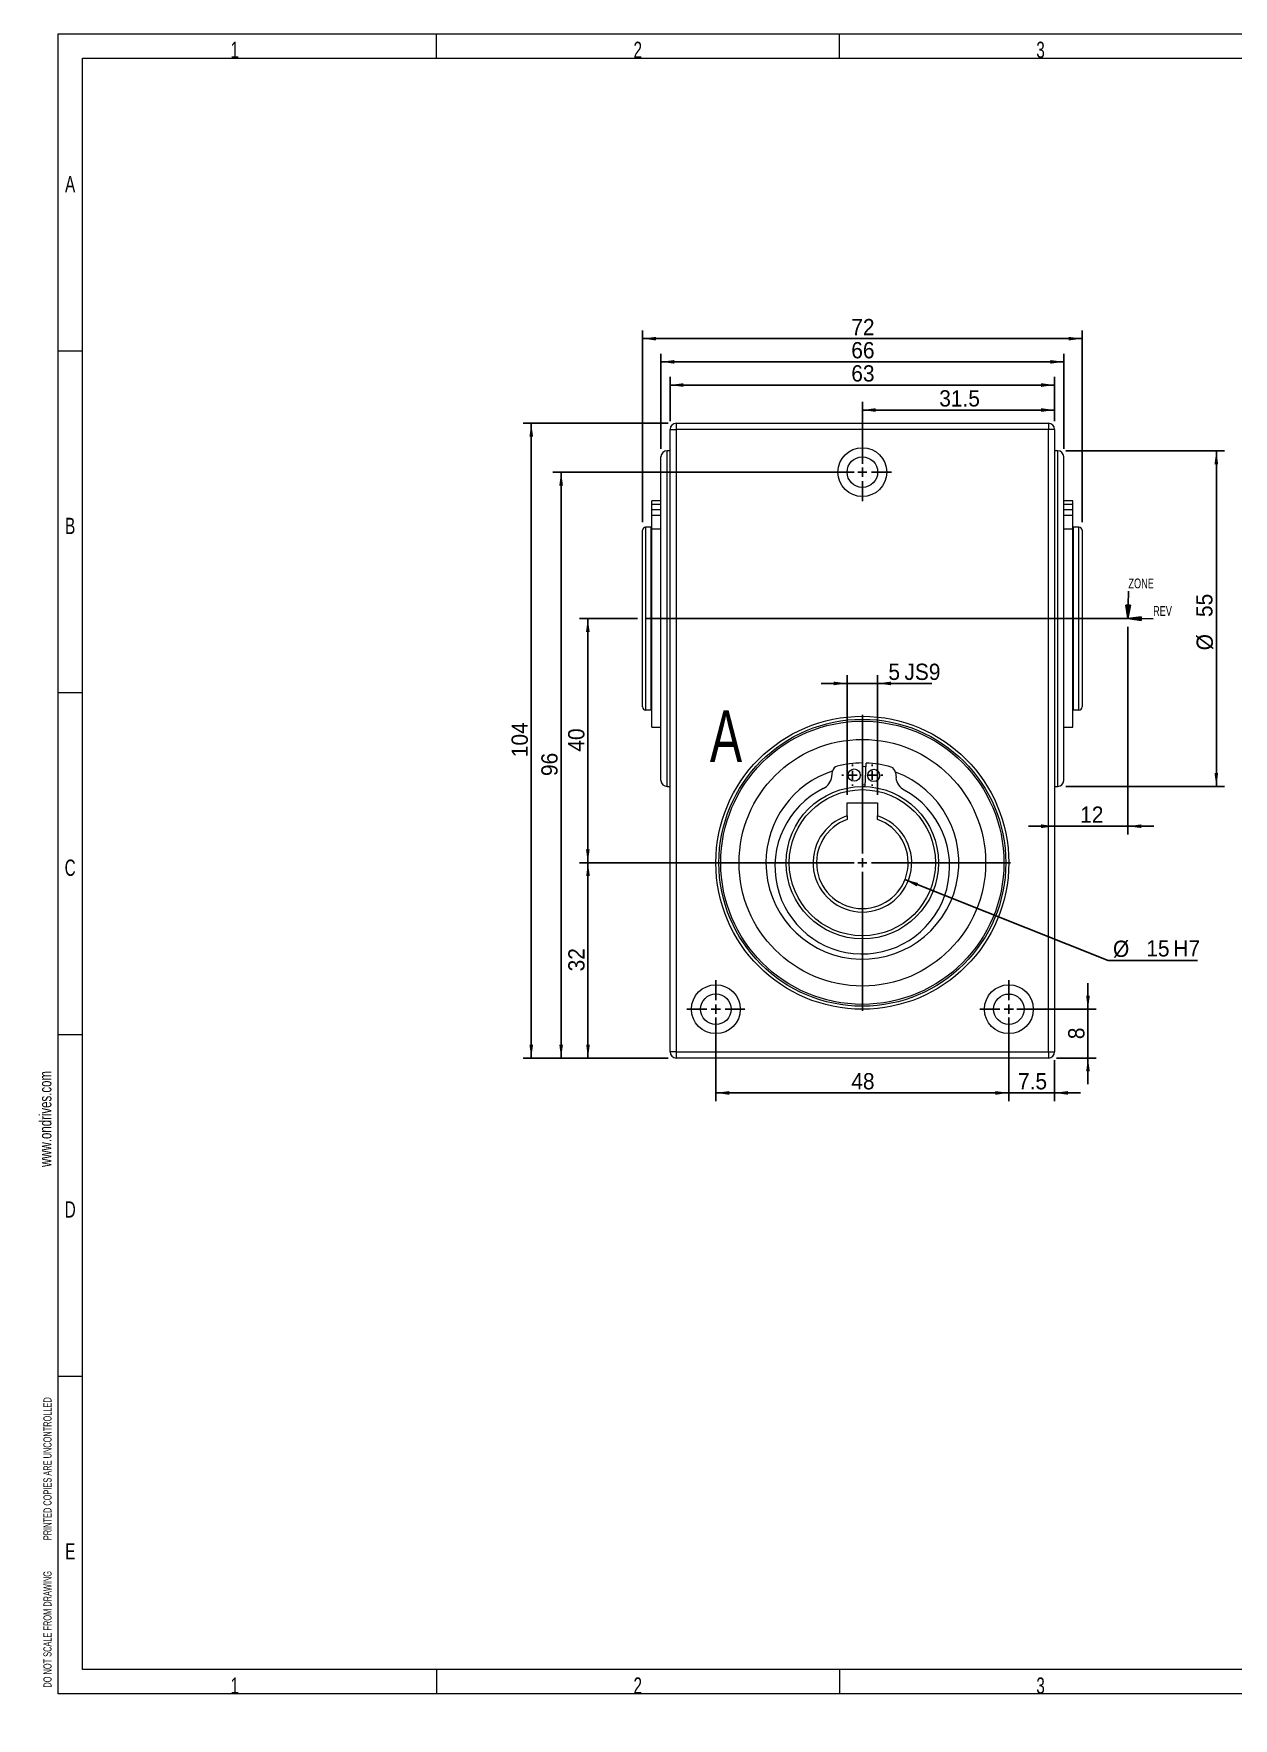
# Model space of a CAD drawing. Header units: millimetres. Extents: x -56 to 182, y 0 to 146.
# Drawn here: x 0 to 14.74, y 0 to 20.7 of the extents above; entities that cross this region are included whole.
import ezdxf

# ---------------------------------------------------------------- set-up
doc = ezdxf.new("R2010")
doc.units = ezdxf.units.MM
for name, color, linetype in [('DRAWING', 7, 'Continuous'), ('FORMAT', 7, 'Continuous'), ('SLD-0', 7, 'Continuous')]:
    doc.layers.add(name, color=color, linetype=linetype)
doc.styles.add('SLDTEXTSTYLE0', font='TXT', dxfattribs={"width": 0.7})
doc.styles.add('SLDTEXTSTYLE3', font='TXT', dxfattribs={"width": 0.96})
doc.styles.add('SLDTEXTSTYLE6', font='TXT', dxfattribs={"width": 0.595259})
doc.dimstyles.new('SLDDIMSTYLE0', dxfattribs={"dimtxt": 0.2, "dimasz": 0.3302, "dimexe": 0, "dimexo": 0.0625, "dimgap": 0.05, "dimtad": 1, "dimdec": 0, "dimlfac": 1.333333, "dimrnd": 1e-09, "dimzin": 12, "dimdsep": 46, "dimtxsty": 'SLDTEXTSTYLE0', "dimblk1": 'NONE', "dimblk2": 'NONE', "dimsah": 1, "dimcen": 0.09, "dimadec": 0, "dimazin": 3, "dimtfac": 1, "dimtdec": 3, "dimtofl": 0, "dimtmove": 0, "dimatfit": 3, "dimldrblk": 'NONE', "dimfxl": 0, "dimfrac": 2, "dimtolj": 1, "dimtzin": 12, "dimarcsym": 0})
doc.dimstyles.new('SLDDIMSTYLE1', dxfattribs={"dimtxt": 0.2, "dimasz": 0.3302, "dimexe": 0, "dimexo": 0.0625, "dimgap": 0.05, "dimtad": 1, "dimdec": 0, "dimlfac": 1.333333, "dimrnd": 1e-09, "dimzin": 12, "dimdsep": 46, "dimtxsty": 'SLDTEXTSTYLE0', "dimblk1": 'NONE', "dimblk2": 'NONE', "dimsah": 1, "dimcen": 0, "dimadec": 0, "dimazin": 3, "dimtfac": 1, "dimtdec": 3, "dimtmove": 0, "dimatfit": 3, "dimldrblk": 'NONE', "dimfxl": 0, "dimfrac": 2, "dimtolj": 1, "dimtzin": 12, "dimarcsym": 0})
doc.dimstyles.new('SLDDIMSTYLE2', dxfattribs={"dimtxt": 0.2, "dimasz": 0.3302, "dimexe": 0, "dimexo": 0.0625, "dimgap": 0.05, "dimtad": 1, "dimdec": 1, "dimlfac": 1.333333, "dimrnd": 1e-09, "dimdsep": 46, "dimtxsty": 'SLDTEXTSTYLE0', "dimblk1": 'NONE', "dimblk2": 'NONE', "dimsah": 1, "dimcen": 0.09, "dimadec": 0, "dimazin": 2, "dimtfac": 1, "dimtdec": 3, "dimtofl": 0, "dimtmove": 0, "dimatfit": 3, "dimldrblk": 'NONE', "dimfxl": 0, "dimfrac": 2, "dimtolj": 1, "dimtzin": 12, "dimarcsym": 0})
doc.dimstyles.new('SLDDIMSTYLE3', dxfattribs={"dimtxt": 0.2, "dimasz": 0.3302, "dimexe": 0, "dimexo": 0.0625, "dimgap": 0.05, "dimtad": 1, "dimdec": 1, "dimlfac": 1.333333, "dimrnd": 1e-09, "dimzin": 12, "dimdsep": 46, "dimtxsty": 'SLDTEXTSTYLE0', "dimblk1": 'NONE', "dimblk2": 'NONE', "dimsah": 1, "dimcen": 0.09, "dimadec": 0, "dimazin": 3, "dimtfac": 1, "dimtdec": 3, "dimtofl": 0, "dimtmove": 0, "dimatfit": 3, "dimldrblk": 'NONE', "dimfxl": 0, "dimfrac": 2, "dimtolj": 1, "dimtzin": 12, "dimarcsym": 0})

# ---------------------------------------------------------------- blocks, each defined once
blk = doc.blocks.new('SW_CENTERMARKSYMBOL_7')
at = {"layer": 'DRAWING'}
for p, q in [((-0.15, 0), (-0.175, 0)), ((0, 0), (-0.075, 0)), ((0, 0.15), (0, 0.175)), ((0, 0), (0, 0.075)), ((0, 0), (0, -0.075)), ((0, 0), (0.075, 0)), ((0.15, 0), (0.175, 0)), ((0, -0.15), (0, -0.175))]:
    blk.add_line(p, q, dxfattribs=at)
blk = doc.blocks.new('SW_CENTERMARKSYMBOL_8')
at = {"layer": 'DRAWING'}
for p, q in [((-0.15, 0), (-0.175, 0)), ((0, 0), (-0.075, 0)), ((0, 0.15), (0, 0.175)), ((0, 0), (0, 0.075)), ((0, 0), (0, -0.075)), ((0, 0), (0.075, 0)), ((0.15, 0), (0.175, 0)), ((0, -0.15), (0, -0.175))]:
    blk.add_line(p, q, dxfattribs=at)
blk = doc.blocks.new('SW_CENTERMARKSYMBOL_11')
at = {"layer": 'DRAWING'}
for p, q in [((0, 0.15), (0, 0.475)), ((-0.15, 0), (-0.475, 0)), ((0, 0), (-0.075, 0)), ((0, 0), (0, 0.075)), ((0, 0), (0, -0.075)), ((0, 0), (0.075, 0)), ((0.15, 0), (0.475, 0)), ((0, -0.15), (0, -0.475))]:
    blk.add_line(p, q, dxfattribs=at)
blk = doc.blocks.new('SW_CENTERMARKSYMBOL_9')
at = {"layer": 'DRAWING'}
for p, q in [((0, 0.15), (0, 0.475)), ((-0.15, 0), (-0.475, 0)), ((0, 0), (-0.075, 0)), ((0, 0), (0, 0.075)), ((0, 0), (0, -0.075)), ((0, 0), (0.075, 0)), ((0.15, 0), (0.475, 0)), ((0, -0.15), (0, -0.475))]:
    blk.add_line(p, q, dxfattribs=at)
blk = doc.blocks.new('SW_CENTERMARKSYMBOL_10')
at = {"layer": 'DRAWING'}
for p, q in [((0, 0.15), (0, 0.475)), ((-0.15, 0), (-0.475, 0)), ((0, 0), (-0.075, 0)), ((0, 0), (0, 0.075)), ((0, 0), (0, -0.075)), ((0, 0), (0.075, 0)), ((0.15, 0), (0.475, 0)), ((0, -0.15), (0, -0.475))]:
    blk.add_line(p, q, dxfattribs=at)
blk = doc.blocks.new('SW_NOTE_0_4')
at = {"layer": 'FORMAT', "color": 0, "insert": (0, 0.206), "char_height": 0.16, "attachment_point": 1, "style": 'SLDTEXTSTYLE0'}
blk.add_mtext('ZONE', dxfattribs=at)
blk = doc.blocks.new('SW_NOTE_0_5')
at = {"layer": 'FORMAT', "color": 0, "insert": (0, 0.206), "char_height": 0.16, "attachment_point": 1, "style": 'SLDTEXTSTYLE0'}
blk.add_mtext('REV', dxfattribs=at)
blk = doc.blocks.new('SW_CENTERMARKSYMBOL_6')
at = {"layer": 'DRAWING'}
for p, q in [((0, 0.15), (0, 2.425)), ((-0.15, 0), (-2.425, 0)), ((0, 0), (-0.075, 0)), ((0, 0), (0, 0.075)), ((0, 0), (0, -0.075)), ((0, 0), (0.075, 0)), ((0.15, 0), (2.425, 0)), ((0, -0.15), (0, -2.425))]:
    blk.add_line(p, q, dxfattribs=at)
blk = doc.blocks.new('_D_1')
at = {"layer": 'DRAWING'}
for p, q in [((16.881, 14.938), (15.782, 14.938)), ((18.92, 13.789), (16.881, 14.938))]:
    blk.add_line(p, q, dxfattribs=at)
blk.add_solid([(18.92, 13.789), (18.787, 13.89), (18.765, 13.85)], dxfattribs=at)
at = {"layer": 'DRAWING', "char_height": 0.2, "attachment_point": 1, "style": 'SLDTEXTSTYLE3'}
for s, insert in [('%%c', (15.682, 15.181)), ('15', (16.091, 15.186)), ('H7', (16.424, 15.186))]:
    blk.add_mtext(s, dxfattribs=dict(at, insert=insert))
blk = doc.blocks.new('_None')
blk = doc.blocks.new('_D_12')
at = {"layer": 'DRAWING'}
for p, q in [((13.445, 13.413), (13.445, 10.861)), ((12.545, 10.961), (12.225, 10.961)), ((13.445, 10.961), (12.545, 10.961)), ((13.445, 10.961), (13.765, 10.961))]:
    blk.add_line(p, q, dxfattribs=at)
for points in [[(12.545, 10.961), (12.38, 10.984), (12.38, 10.939)], [(13.445, 10.961), (13.61, 10.939), (13.61, 10.984)]]:
    blk.add_solid(points, dxfattribs=at)
at = {"layer": 'DRAWING', "insert": (12.86, 11.204), "char_height": 0.2, "attachment_point": 1, "style": 'SLDTEXTSTYLE3'}
blk.add_mtext('12', dxfattribs=at)
blk = doc.blocks.new('_D_13')
at = {"layer": 'DRAWING'}
for p, q in [((7.42, 13.513), (6.709, 13.513)), ((6.809, 10.513), (6.809, 13.513)), ((10.083, 10.513), (6.709, 10.513))]:
    blk.add_line(p, q, dxfattribs=at)
for points in [[(6.809, 13.513), (6.787, 13.348), (6.832, 13.348)], [(6.809, 10.513), (6.832, 10.678), (6.787, 10.678)]]:
    blk.add_solid(points, dxfattribs=at)
at = {"layer": 'DRAWING', "insert": (6.567, 11.878), "char_height": 0.2, "attachment_point": 1, "rotation": 90, "style": 'SLDTEXTSTYLE3'}
blk.add_mtext('40', dxfattribs=at)
blk = doc.blocks.new('_D_14')
at = {"layer": 'DRAWING'}
for p, q in [((10.083, 10.513), (6.711, 10.513)), ((6.811, 8.113), (6.811, 10.513)), ((7.795, 8.113), (6.711, 8.113))]:
    blk.add_line(p, q, dxfattribs=at)
for points in [[(6.811, 10.513), (6.789, 10.348), (6.834, 10.348)], [(6.811, 8.113), (6.834, 8.278), (6.789, 8.278)]]:
    blk.add_solid(points, dxfattribs=at)
at = {"layer": 'DRAWING', "insert": (6.569, 9.178), "char_height": 0.2, "attachment_point": 1, "rotation": 90, "style": 'SLDTEXTSTYLE3'}
blk.add_mtext('32', dxfattribs=at)
blk = doc.blocks.new('_D_15')
at = {"layer": 'DRAWING'}
for p, q in [((8.383, 8.613), (8.383, 7.585)), ((11.983, 8.613), (11.983, 7.585)), ((8.383, 7.685), (11.983, 7.685))]:
    blk.add_line(p, q, dxfattribs=at)
for points in [[(8.383, 7.685), (8.548, 7.662), (8.548, 7.707)], [(11.983, 7.685), (11.818, 7.707), (11.818, 7.662)]]:
    blk.add_solid(points, dxfattribs=at)
at = {"layer": 'DRAWING', "insert": (10.047, 7.928), "char_height": 0.2, "attachment_point": 1, "style": 'SLDTEXTSTYLE3'}
blk.add_mtext('48', dxfattribs=at)
blk = doc.blocks.new('_D_16')
at = {"layer": 'DRAWING'}
for p, q in [((11.983, 8.613), (11.983, 7.585)), ((12.545, 8.088), (12.545, 7.585)), ((11.983, 7.685), (11.663, 7.685)), ((12.545, 7.685), (11.983, 7.685)), ((12.545, 7.685), (12.865, 7.685))]:
    blk.add_line(p, q, dxfattribs=at)
for points in [[(11.983, 7.685), (11.818, 7.707), (11.818, 7.662)], [(12.545, 7.685), (12.71, 7.662), (12.71, 7.707)]]:
    blk.add_solid(points, dxfattribs=at)
at = {"layer": 'DRAWING', "insert": (12.096, 7.928), "char_height": 0.2, "attachment_point": 1, "style": 'SLDTEXTSTYLE3'}
blk.add_mtext('7.5', dxfattribs=at)
blk = doc.blocks.new('_D_17')
at = {"layer": 'DRAWING'}
for p, q in [((12.955, 8.713), (12.955, 9.033)), ((12.083, 8.713), (13.055, 8.713)), ((12.955, 8.113), (12.955, 8.713)), ((12.57, 8.113), (13.055, 8.113)), ((12.955, 8.113), (12.955, 7.793))]:
    blk.add_line(p, q, dxfattribs=at)
for points in [[(12.955, 8.713), (12.978, 8.878), (12.933, 8.878)], [(12.955, 8.113), (12.933, 7.948), (12.978, 7.948)]]:
    blk.add_solid(points, dxfattribs=at)
at = {"layer": 'DRAWING', "insert": (12.712, 8.345), "char_height": 0.2, "attachment_point": 1, "rotation": 90, "style": 'SLDTEXTSTYLE3'}
blk.add_mtext('8', dxfattribs=at)
blk = doc.blocks.new('_D_18')
at = {"layer": 'DRAWING'}
for p, q in [((10.183, 15.413), (10.183, 16.176)), ((12.545, 15.938), (12.545, 16.176)), ((10.183, 16.076), (12.545, 16.076))]:
    blk.add_line(p, q, dxfattribs=at)
for points in [[(10.183, 16.076), (10.348, 16.053), (10.348, 16.098)], [(12.545, 16.076), (12.38, 16.098), (12.38, 16.053)]]:
    blk.add_solid(points, dxfattribs=at)
at = {"layer": 'DRAWING', "insert": (11.128, 16.319), "char_height": 0.2, "attachment_point": 1, "style": 'SLDTEXTSTYLE3'}
blk.add_mtext('31.5', dxfattribs=at)
blk = doc.blocks.new('_D_19')
at = {"layer": 'DRAWING'}
for p, q in [((7.483, 14.698), (7.483, 17.053)), ((12.883, 14.698), (12.883, 17.053)), ((7.483, 16.953), (12.883, 16.953))]:
    blk.add_line(p, q, dxfattribs=at)
for points in [[(7.483, 16.953), (7.648, 16.93), (7.648, 16.975)], [(12.883, 16.953), (12.718, 16.975), (12.718, 16.93)]]:
    blk.add_solid(points, dxfattribs=at)
at = {"layer": 'DRAWING', "insert": (10.047, 17.195), "char_height": 0.2, "attachment_point": 1, "style": 'SLDTEXTSTYLE3'}
blk.add_mtext('72', dxfattribs=at)
blk = doc.blocks.new('_D_20')
at = {"layer": 'DRAWING'}
for p, q in [((7.708, 15.6), (7.708, 16.768)), ((12.658, 15.6), (12.658, 16.768)), ((7.708, 16.668), (12.658, 16.668))]:
    blk.add_line(p, q, dxfattribs=at)
for points in [[(7.708, 16.668), (7.873, 16.645), (7.873, 16.69)], [(12.658, 16.668), (12.493, 16.69), (12.493, 16.645)]]:
    blk.add_solid(points, dxfattribs=at)
at = {"layer": 'DRAWING', "insert": (10.047, 16.911), "char_height": 0.2, "attachment_point": 1, "style": 'SLDTEXTSTYLE3'}
blk.add_mtext('66', dxfattribs=at)
blk = doc.blocks.new('_D_21')
at = {"layer": 'DRAWING'}
for p, q in [((7.82, 15.938), (7.82, 16.483)), ((7.82, 16.383), (12.545, 16.383)), ((12.545, 15.938), (12.545, 16.483))]:
    blk.add_line(p, q, dxfattribs=at)
for points in [[(7.82, 16.383), (7.985, 16.36), (7.985, 16.405)], [(12.545, 16.383), (12.38, 16.405), (12.38, 16.36)]]:
    blk.add_solid(points, dxfattribs=at)
at = {"layer": 'DRAWING', "insert": (10.047, 16.626), "char_height": 0.2, "attachment_point": 1, "style": 'SLDTEXTSTYLE3'}
blk.add_mtext('63', dxfattribs=at)
blk = doc.blocks.new('_D_22')
at = {"layer": 'DRAWING'}
for p, q in [((10.705, 10.305), (13.204, 9.313)), ((13.204, 9.313), (14.303, 9.313))]:
    blk.add_line(p, q, dxfattribs=at)
blk.add_solid([(10.705, 10.305), (10.85, 10.223), (10.867, 10.265)], dxfattribs=at)
at = {"layer": 'DRAWING', "char_height": 0.2, "attachment_point": 1, "style": 'SLDTEXTSTYLE3'}
for s, insert in [('%%c', (13.263, 9.556)), ('15', (13.672, 9.561)), ('H7', (14.005, 9.561))]:
    blk.add_mtext(s, dxfattribs=dict(at, insert=insert))
blk = doc.blocks.new('_D_23')
at = {"layer": 'DRAWING'}
for p, q in [((7.795, 15.913), (6.014, 15.913)), ((6.114, 15.913), (6.114, 8.113)), ((7.795, 8.113), (6.014, 8.113))]:
    blk.add_line(p, q, dxfattribs=at)
for points in [[(6.114, 15.913), (6.092, 15.748), (6.137, 15.748)], [(6.114, 8.113), (6.137, 8.278), (6.092, 8.278)]]:
    blk.add_solid(points, dxfattribs=at)
at = {"layer": 'DRAWING', "insert": (5.872, 11.81), "char_height": 0.2, "attachment_point": 1, "rotation": 90, "style": 'SLDTEXTSTYLE3'}
blk.add_mtext('104', dxfattribs=at)
blk = doc.blocks.new('_D_24')
at = {"layer": 'DRAWING'}
for p, q in [((10.083, 15.313), (6.381, 15.313)), ((6.481, 8.113), (6.481, 15.313)), ((7.795, 8.113), (6.381, 8.113))]:
    blk.add_line(p, q, dxfattribs=at)
for points in [[(6.481, 15.313), (6.459, 15.148), (6.504, 15.148)], [(6.481, 8.113), (6.504, 8.278), (6.459, 8.278)]]:
    blk.add_solid(points, dxfattribs=at)
at = {"layer": 'DRAWING', "insert": (6.238, 11.578), "char_height": 0.2, "attachment_point": 1, "rotation": 90, "style": 'SLDTEXTSTYLE3'}
blk.add_mtext('96', dxfattribs=at)
blk = doc.blocks.new('_D_25')
at = {"layer": 'DRAWING'}
for p, q in [((12.683, 15.575), (14.633, 15.575)), ((14.533, 15.575), (14.533, 11.45)), ((12.683, 11.45), (14.633, 11.45))]:
    blk.add_line(p, q, dxfattribs=at)
for points in [[(14.533, 15.575), (14.51, 15.41), (14.555, 15.41)], [(14.533, 11.45), (14.555, 11.615), (14.51, 11.615)]]:
    blk.add_solid(points, dxfattribs=at)
at = {"layer": 'DRAWING', "char_height": 0.2, "attachment_point": 1, "rotation": 90, "style": 'SLDTEXTSTYLE3'}
for s, insert in [('55', (14.285, 13.532)), ('%%c', (14.29, 13.123))]:
    blk.add_mtext(s, dxfattribs=dict(at, insert=insert))
blk = doc.blocks.new('_D_26')
at = {"layer": 'DRAWING'}
for p, q in [((9.995, 12.716), (9.675, 12.716)), ((9.995, 11.348), (9.995, 12.816)), ((9.995, 12.716), (10.37, 12.716)), ((10.37, 11.348), (10.37, 12.816)), ((10.37, 12.716), (11.038, 12.716))]:
    blk.add_line(p, q, dxfattribs=at)
for points in [[(9.995, 12.716), (9.83, 12.739), (9.83, 12.694)], [(10.37, 12.716), (10.535, 12.694), (10.535, 12.739)]]:
    blk.add_solid(points, dxfattribs=at)
at = {"layer": 'DRAWING', "char_height": 0.2, "attachment_point": 1, "style": 'SLDTEXTSTYLE3'}
for s, insert in [('5', (10.503, 12.959)), ('JS9', (10.7, 12.959))]:
    blk.add_mtext(s, dxfattribs=dict(at, insert=insert))

msp = doc.modelspace()

# ---------------------------------------------------------------- hatches: boundary and pattern name
at = {"layer": 'DRAWING'}
for points in [[(13.445, 13.513), (13.421, 13.678), (13.476, 13.677)], [(13.61, 13.49), (13.61, 13.535), (13.445, 13.513)]]:
    msp.add_hatch(color=256, dxfattribs=at).paths.add_polyline_path(points, flags=0)

# ---------------------------------------------------------------- linework, layer by layer
for p, q in [((13.445, 13.513), (13.421, 13.678)), ((13.421, 13.678), (13.476, 13.677)), ((13.476, 13.677), (13.445, 13.513)), ((13.449, 13.678), (13.453, 13.851)), ((12.545, 13.513), (7.52, 13.513)), ((12.47, 13.513), (13.445, 13.513)), ((13.61, 13.535), (13.445, 13.513)), ((13.756, 13.512), (13.445, 13.513)), ((13.445, 13.513), (13.61, 13.49)), ((13.61, 13.49), (13.61, 13.535))]:
    msp.add_line(p, q, dxfattribs=at)
at = {"layer": 'FORMAT', "linetype": 'Continuous', "lineweight": 18}
for p, q in [((0.3, 0.3), (0.3, 20.7)), ((0.3, 20.7), (29.4, 20.7)), ((4.95, 20.4), (4.95, 20.7)), ((9.9, 20.4), (9.9, 20.7)), ((0.6, 0.6), (0.6, 20.4)), ((0.6, 20.4), (29.1, 20.4)), ((0.6, 16.8), (0.3, 16.8)), ((0.6, 12.6), (0.3, 12.6)), ((0.6, 10.5), (0.6, 10.5)), ((0.6, 8.4), (0.3, 8.4)), ((0.6, 4.2), (0.3, 4.2)), ((29.1, 0.6), (0.6, 0.6)), ((4.95, 0.6), (4.95, 0.3)), ((9.9, 0.6), (9.9, 0.3)), ((29.4, 0.3), (0.3, 0.3))]:
    msp.add_line(p, q, dxfattribs=at)
at = {"layer": 'SLD-0', "color": 7, "linetype": 'Continuous', "lineweight": 18}
for p, q in [((7.82, 15.838), (7.895, 15.838)), ((7.82, 8.188), (7.82, 15.838)), ((7.895, 15.913), (7.895, 15.838)), ((7.895, 15.913), (12.47, 15.913)), ((7.895, 15.838), (7.895, 8.188)), ((12.47, 15.838), (7.895, 15.838)), ((12.47, 15.913), (12.47, 15.838)), ((12.47, 8.188), (12.47, 15.838)), ((12.545, 15.838), (12.47, 15.838)), ((12.545, 15.838), (12.545, 8.188)), ((7.82, 15.575), (7.783, 15.575)), ((7.783, 13.513), (7.783, 15.575)), ((12.583, 15.575), (12.545, 15.575)), ((12.583, 13.513), (12.583, 15.575)), ((7.708, 13.513), (7.708, 15.5)), ((12.658, 13.513), (12.658, 15.5)), ((7.708, 14.96), (7.595, 14.96)), ((7.595, 14.914), (7.595, 14.96)), ((7.708, 14.914), (7.595, 14.914)), ((7.595, 14.851), (7.595, 14.914)), ((12.77, 14.96), (12.658, 14.96)), ((12.77, 14.914), (12.658, 14.914)), ((12.77, 14.914), (12.77, 14.96)), ((12.77, 14.851), (12.77, 14.914)), ((7.708, 14.851), (7.595, 14.851)), ((7.595, 14.781), (7.595, 14.851)), ((7.708, 14.781), (7.595, 14.781)), ((7.595, 14.613), (7.595, 14.781)), ((12.77, 14.851), (12.658, 14.851)), ((12.77, 14.781), (12.658, 14.781)), ((12.77, 14.781), (12.77, 14.851)), ((12.77, 14.613), (12.77, 14.781)), ((7.483, 12.427), (7.483, 14.598)), ((7.588, 14.636), (7.52, 14.636)), ((7.52, 14.636), (7.52, 12.39)), ((7.588, 13.513), (7.588, 14.636)), ((7.595, 14.585), (7.588, 14.585)), ((7.708, 14.613), (7.595, 14.613)), ((7.595, 12.178), (7.595, 14.613)), ((12.77, 14.613), (12.658, 14.613)), ((12.77, 12.178), (12.77, 14.613)), ((12.778, 14.585), (12.77, 14.585)), ((12.845, 14.636), (12.778, 14.636)), ((12.778, 13.513), (12.778, 14.636)), ((12.845, 13.513), (12.845, 14.636)), ((12.883, 14.598), (12.883, 13.513)), ((7.588, 12.39), (7.588, 13.513)), ((7.708, 11.525), (7.708, 13.513)), ((7.783, 11.45), (7.783, 13.513)), ((12.583, 11.45), (12.583, 13.513)), ((12.658, 11.525), (12.658, 13.513)), ((12.778, 12.39), (12.778, 13.513)), ((12.845, 12.39), (12.845, 13.513)), ((12.883, 13.513), (12.883, 12.427)), ((7.588, 12.44), (7.595, 12.44)), ((12.77, 12.44), (12.778, 12.44)), ((7.52, 12.39), (7.588, 12.39)), ((12.778, 12.39), (12.845, 12.39)), ((7.595, 12.178), (7.708, 12.178)), ((12.658, 12.178), (12.77, 12.178)), ((9.807, 11.57), (9.817, 11.638)), ((10.183, 11.739), (10.183, 11.448)), ((10.183, 11.698), (10.214, 11.697)), ((10.214, 11.697), (10.226, 11.697)), ((10.217, 11.448), (10.228, 11.738)), ((10.589, 11.624), (10.597, 11.556)), ((7.783, 11.45), (7.82, 11.45)), ((10.183, 11.473), (10.208, 11.472)), ((10.183, 11.45), (10.207, 11.45)), ((10.207, 11.45), (10.217, 11.45)), ((10.208, 11.472), (10.218, 11.472)), ((12.545, 11.45), (12.583, 11.45)), ((9.995, 11.089), (9.995, 11.248)), ((9.995, 11.248), (10.37, 11.248)), ((10.37, 11.248), (10.37, 11.089)), ((9.995, 11.089), (9.995, 11.043)), ((10.37, 11.043), (10.37, 11.089)), ((8.441, 10.784), (8.441, 10.784)), ((8.444, 10.226), (8.444, 10.225)), ((7.895, 8.188), (7.82, 8.188)), ((7.895, 8.188), (7.895, 8.113)), ((7.895, 8.188), (12.47, 8.188)), ((12.47, 8.113), (7.895, 8.113)), ((12.47, 8.188), (12.47, 8.113)), ((12.47, 8.188), (12.545, 8.188))]:
    msp.add_line(p, q, dxfattribs=at)
for centre, radius in [((10.183, 15.313), 0.3), ((10.183, 15.313), 0.188), ((10.183, 10.513), 1.8), ((10.183, 10.513), 1.763), ((10.183, 10.513), 1.74), ((10.183, 10.513), 1.515), ((10.082, 11.59), 0.075), ((10.322, 11.586), 0.075), ((10.183, 10.513), 0.936), ((10.183, 10.513), 0.898), ((8.383, 8.713), 0.3), ((11.983, 8.713), 0.3), ((8.383, 8.713), 0.188), ((11.983, 8.713), 0.187)]:
    msp.add_circle(centre, radius, dxfattribs=at)
for centre, radius, start, end in [((7.895, 15.838), 0.075, 90, 180), ((12.47, 15.838), 0.075, 0, 90), ((7.783, 15.5), 0.075, 90, 180), ((12.583, 15.5), 0.075, 0, 90), ((7.52, 14.598), 0.0375, 90, 180), ((12.845, 14.598), 0.0375, 0, 90), ((7.52, 12.427), 0.0375, 180, 270), ((12.845, 12.427), 0.0375, 270, 0), ((10.183, 10.513), 1.185, 107.9348, 180), ((10.183, 10.513), 1.185, 180, 69.9625), ((9.891, 11.627), 0.075, 104.6488, 171.4486), ((10.183, 10.513), 1.226, 90, 104.6488), ((10.183, 10.513), 1.226, 73.2485, 87.8973), ((10.514, 11.615), 0.075, 6.4486, 73.2485), ((7.783, 11.525), 0.075, 180, 270), ((10.182, 10.465), 1.073, 116.5702, 61.3271), ((9.614, 11.599), 0.195, 296.5702, 351.4486), ((10.79, 11.578), 0.195, 186.4486, 241.3271), ((12.583, 11.525), 0.075, 270, 0), ((10.183, 10.513), 0.606, 108.0295, 71.9705), ((10.183, 10.513), 0.563, 109.4712, 70.5288), ((7.895, 8.188), 0.075, 180, 270), ((12.47, 8.188), 0.075, 270, 0)]:
    msp.add_arc(centre, radius, start, end, dxfattribs=at)

# ---------------------------------------------------------------- block references
at = {"color": 7, "linetype": 'Continuous', "xscale": 0.7500000000187499, "yscale": 0.7500000000187499, "zscale": 0.7500000000187499}
for name, p in [('SW_CENTERMARKSYMBOL_9', (10.183, 15.313)), ('SW_NOTE_0_4', (13.453, 13.851)), ('SW_NOTE_0_5', (13.756, 13.512)), ('SW_CENTERMARKSYMBOL_6', (10.183, 10.513)), ('SW_CENTERMARKSYMBOL_7', (10.063, 11.588)), ('SW_CENTERMARKSYMBOL_8', (10.303, 11.588)), ('SW_CENTERMARKSYMBOL_10', (8.383, 8.713)), ('SW_CENTERMARKSYMBOL_11', (11.983, 8.713))]:
    msp.add_blockref(name, p, dxfattribs=at)

# ---------------------------------------------------------------- texts
at = {"layer": 'DRAWING', "insert": (8.309, 12.384), "char_height": 0.635, "attachment_point": 1, "style": 'SLDTEXTSTYLE0'}
msp.add_mtext('A', dxfattribs=at)
at = {"layer": 'FORMAT', "char_height": 0.2, "attachment_point": 2, "style": 'SLDTEXTSTYLE0'}
for s, insert in [('1', (2.472, 20.602)), ('2', (7.423, 20.602)), ('3', (12.373, 20.602)), ('A', (0.448, 18.952)), ('B', (0.449, 14.752)), ('C', (0.448, 10.552)), ('D', (0.449, 6.352)), ('E', (0.45, 2.152)), ('1', (2.472, 0.502)), ('2', (7.423, 0.502)), ('3', (12.373, 0.502))]:
    msp.add_mtext(s, dxfattribs=dict(at, insert=insert))
at = {"layer": 'FORMAT', "attachment_point": 1, "rotation": 90}
for s, insert, char_height, style in [('www.ondrives.com', (0.068, 6.775), 0.15, 'SLDTEXTSTYLE0'), ('DO NOT SCALE FROM DRAWING               PRINTED COPIES ARE UNCONTROLLED', (0.119, 0.377), 0.1, 'SLDTEXTSTYLE6')]:
    msp.add_mtext(s, dxfattribs=dict(at, insert=insert, char_height=char_height, style=style))

# ---------------------------------------------------------------- dimensions: what is measured, and where the dimension line sits
at = {"layer": 'DRAWING'}
for base, p1, p2, dimstyle, picture, middle in [((7.483, 16.953), (12.883, 14.598), (7.483, 14.598), 'SLDDIMSTYLE0', '_D_19', (10.183, 16.953)), ((7.708, 16.668), (12.658, 15.5), (7.708, 15.5), 'SLDDIMSTYLE0', '_D_20', (10.183, 16.668)), ((7.82, 16.383), (12.545, 15.838), (7.82, 15.838), 'SLDDIMSTYLE0', '_D_21', (10.183, 16.383)), ((10.183, 16.076), (12.545, 15.838), (10.183, 15.313), 'SLDDIMSTYLE3', '_D_18', (11.364, 16.076)), ((13.445, 10.961), (12.545, 8.188), (13.445, 13.513), 'SLDDIMSTYLE0', '_D_12', (12.995, 10.961)), ((8.383, 7.685), (11.983, 8.713), (8.383, 8.713), 'SLDDIMSTYLE0', '_D_15', (10.183, 7.685)), ((12.545, 7.685), (11.983, 8.713), (12.545, 8.188), 'SLDDIMSTYLE2', '_D_16', (12.264, 7.685))]:
    dim = msp.add_linear_dim(base=base, p1=p1, p2=p2, dimstyle=dimstyle, dxfattribs=at)
    dim.commit()
    dim.dimension.update_dxf_attribs({"geometry": picture, "text_midpoint": middle, "dimtype": 160})
for base, p1, p2, picture, middle in [((6.114, 15.913), (7.895, 8.113), (7.895, 15.913), '_D_23', (6.114, 12.013)), ((6.481, 8.113), (10.183, 15.313), (7.895, 8.113), '_D_24', (6.481, 11.713)), ((6.809, 10.513), (7.52, 13.513), (10.183, 10.513), '_D_13', (6.809, 12.013)), ((6.811, 8.113), (10.183, 10.513), (7.895, 8.113), '_D_14', (6.811, 9.313)), ((12.955, 8.113), (11.983, 8.713), (12.47, 8.113), '_D_17', (12.955, 8.413))]:
    dim = msp.add_linear_dim(base=base, p1=p1, p2=p2, angle=90, dimstyle='SLDDIMSTYLE0', dxfattribs=at)
    dim.commit()
    dim.dimension.update_dxf_attribs({"geometry": picture, "text_midpoint": middle, "dimtype": 160})
dim = msp.add_linear_dim(base=(14.532607172, 15.575295711), p1=(12.582607172, 11.450295711), p2=(12.582607172, 15.575295711), angle=90, text='%%c<>', dimstyle='SLDDIMSTYLE0', dxfattribs=at)
dim.commit()
dim.dimension.update_dxf_attribs({"geometry": '_D_25', "text_midpoint": (14.532607172, 13.512795711), "dimtype": 160})
for p1, picture, middle in [((0.692, 0.482), '_D_1', (16.252, 15.103)), ((0.587, 0.606), '_D_22', (13.833, 9.478))]:
    dim = msp.add_diameter_dim_2p(p1=p1, p2=(0, 0), text='<>H7', dimstyle='SLDDIMSTYLE1', dxfattribs=at)
    dim.commit()
    dim.dimension.update_dxf_attribs({"geometry": picture, "text_midpoint": middle, "dimtype": 163})
dim = msp.add_linear_dim(base=(9.995107172, 12.716360072), p1=(10.370107172, 11.247795711), p2=(9.995107172, 11.247795711), text='<>JS9', dimstyle='SLDDIMSTYLE0', dxfattribs=at)
dim.commit()
dim.dimension.update_dxf_attribs({"geometry": '_D_26', "text_midpoint": (10.77000317, 12.716360072), "dimtype": 160})

doc.saveas('drawing.dxf')
